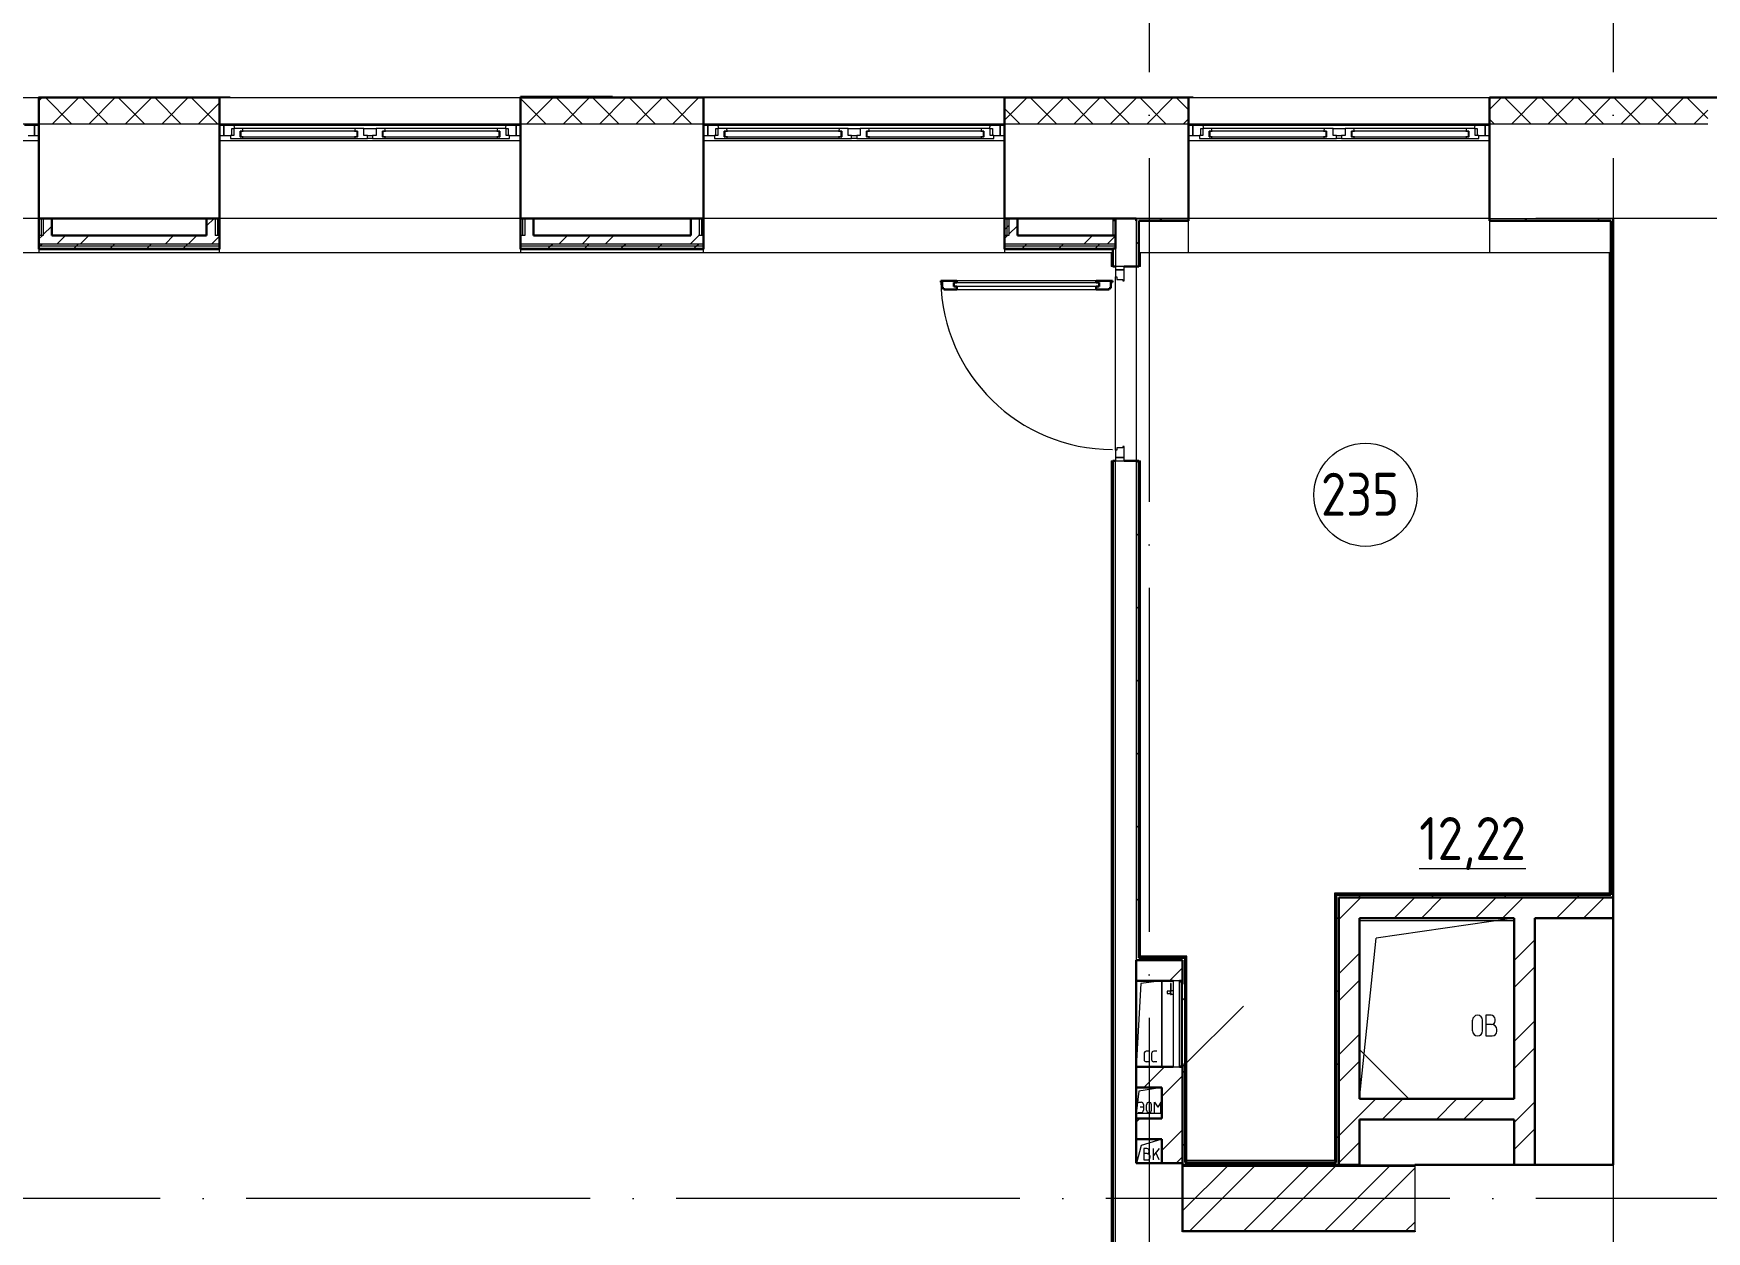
# Model space of a CAD drawing. Header units: millimetres. Extents: x -495897 to 1376592, y -28539 to 470976.
# Drawn here: x 151333 to 161062, y 382867 to 389835 of the extents above; entities that cross this region are included whole.
import ezdxf

# ---------------------------------------------------------------- set-up
doc = ezdxf.new("R2010")
doc.units = ezdxf.units.MM
doc.linetypes.add('ADSK_Линия сетки', pattern=[25, 20, -2.5, 0, -2.5])
for name, color, linetype, lineweight in [('_ Окна', 7, 'Continuous', 9), ('Двери', 252, 'Continuous', 9), ('Линии', 7, 'Continuous', 9), ('Марки помещений', 252, 'Continuous', 20), ('Оборудование', 8, 'Continuous', 18), ('Ограждение', 252, 'Continuous', 9), ('Окна', 252, 'Continuous', 9), ('Оси', 252, 'Continuous', 9), ('Перекрытие', 252, 'Continuous', 18), ('Стены внутренние', 7, 'Continuous', 18), ('Стены наружные', 7, 'Continuous', 18), ('Стены штриховка', 7, 'Continuous', 9)]:
    doc.layers.add(name, color=color, linetype=linetype, lineweight=lineweight)
doc.layers.add('Двери открывание', color=7, linetype='Continuous', lineweight=9, true_color=0xc0c0c0)
doc.styles.add('GOST Common_2', font='', dxfattribs={"width": 0.9, "height": 250})
doc.styles.get('GOST Common_2').set_extended_font_data('GOST type B')

# ---------------------------------------------------------------- blocks, each defined once
blk = doc.blocks.new('2 этаж')
at = {"color": 251, "lineweight": 18, "true_color": 0x636466}
for p, q in [((158527.9, 23910.5), (158501, 23425.7)), ((158651, 23925.7), (158527.9, 23910.5)), ((158651, 23925.7), (158651, 23425.7)), ((158547, 23503.3), (158547, 23468.6)), ((158579, 23516.6), (158560.3, 23516.6)), ((158579, 23455.3), (158560.3, 23455.3)), ((158590.4, 23503.3), (158590.4, 23468.6)), ((158622.4, 23516.6), (158603.8, 23516.6)), ((158622.4, 23455.3), (158603.8, 23455.3)), ((158516, 23283.7), (158501, 23155.7)), ((158651, 23305.7), (158516, 23283.7)), ((158651, 23155.7), (158501, 23155.7)), ((158512, 23220.3), (158530.3, 23220.3)), ((158512, 23160.3), (158530.3, 23160.3)), ((158525, 23194.2), (158543.3, 23194.2)), ((158543.3, 23207.2), (158543.3, 23173.3)), ((158561.6, 23174.6), (158561.6, 23205.9)), ((158590.3, 23174.6), (158590.3, 23205.9)), ((158608.5, 23221.6), (158626.8, 23191.6)), ((158608.5, 23160.3), (158608.5, 23221.6)), ((158645, 23221.6), (158626.8, 23191.6)), ((158645, 23160.3), (158645, 23221.6)), ((158530.6, 22969.1), (158503.6, 22865.7)), ((158651, 23005.7), (158530.6, 22969.1)), ((158563.2, 22951.2), (158546.6, 22951.2)), ((158546.6, 22951.2), (158546.6, 22884.5)), ((158565.1, 22921.5), (158546.6, 22921.5)), ((158546.6, 22884.5), (158566.9, 22884.5)), ((158576.2, 22932.6), (158576.2, 22938.2)), ((158581.8, 22899.3), (158581.8, 22904.9)), ((158635.5, 22951.2), (158602.1, 22911.4)), ((158602.1, 22884.5), (158602.1, 22951.2)), ((158635.5, 22884.5), (158615.5, 22927.3)), ((158921, 22850.7), (158921, 22855.7)), ((159271, 22855.7), (159271, 22850.7))]:
    blk.add_line(p, q, dxfattribs=at)
for centre, radius, start, end in [((158560.3, 23503.3), 13.3, 90, 180), ((158560.3, 23468.6), 13.3, 180, 270), ((158603.8, 23503.3), 13.3, 90, 180), ((158603.8, 23468.6), 13.3, 180, 270), ((158530.3, 23207.2), 13, 0, 90), ((158530.3, 23173.3), 13, 270, 0), ((158575.9, 23205.9), 14.3, 0, 180), ((158575.9, 23174.6), 14.3, 180, 0), ((158563.2, 22938.2), 13, 0, 90), ((158565.1, 22932.6), 11.1, 270, 0), ((158565.1, 22904.9), 16.7, 0, 90), ((158566.9, 22899.3), 14.8, 270, 0)]:
    blk.add_arc(centre, radius, start, end, dxfattribs=at)
at = {"layer": '_ Окна', "color": 251, "lineweight": 18, "true_color": 0x636466}
for p, q in [((152096, 28900.7), (152036.6, 28900.7)), ((152096, 28842.7), (152096, 28900.7)), ((153255.5, 28900.7), (153196, 28900.7)), ((153196, 28900.7), (153196, 28842.7)), ((153260, 28883.7), (153255.5, 28900.7)), ((154836.6, 28900.7), (154832, 28883.7)), ((154896, 28900.7), (154836.6, 28900.7)), ((154896, 28842.7), (154896, 28900.7)), ((156070.5, 28900.7), (156011, 28900.7)), ((156011, 28900.7), (156011, 28842.7)), ((156075, 28883.7), (156070.5, 28900.7)), ((157651.6, 28900.7), (157647, 28883.7)), ((157711, 28900.7), (157651.6, 28900.7)), ((157711, 28842.7), (157711, 28900.7)), ((158890.5, 28900.7), (158831, 28900.7)), ((158831, 28900.7), (158831, 28842.7)), ((158895, 28883.7), (158890.5, 28900.7)), ((160471.6, 28900.7), (160467, 28883.7)), ((160531, 28900.7), (160471.6, 28900.7)), ((160531, 28842.7), (160531, 28900.7)), ((152058, 28842.7), (152096, 28842.7)), ((153196, 28842.7), (153234, 28842.7)), ((153254, 28842.7), (153234, 28842.7)), ((153234, 28842.7), (153234, 28825.7)), ((153234, 28825.7), (153290, 28825.7)), ((153242, 28842.7), (153242, 28883.7)), ((153242, 28883.7), (153254, 28883.7)), ((153254, 28883.7), (153254, 28842.7)), ((153304.5, 28883.7), (153254, 28883.7)), ((153290, 28825.7), (153291, 28826.7)), ((153291, 28834.7), (153291, 28866.7)), ((153291, 28866.7), (153309, 28866.7)), ((153309, 28834.7), (153291, 28834.7)), ((153291, 28826.7), (153292, 28825.7)), ((153292, 28825.7), (153306.6, 28825.7)), ((153309, 28866.7), (153304.5, 28883.7)), ((153306.6, 28825.7), (153309, 28834.7)), ((153960.6, 28883.7), (153956, 28866.7)), ((153956, 28866.7), (153974, 28866.7)), ((153974, 28834.7), (153956, 28834.7)), ((153956, 28834.7), (153958.4, 28825.7)), ((153958.4, 28825.7), (153973, 28825.7)), ((154011, 28883.7), (153960.6, 28883.7)), ((153973, 28825.7), (153974, 28826.7)), ((153974, 28866.7), (153974, 28834.7)), ((153974, 28826.7), (153975, 28825.7)), ((153975, 28825.7), (154031, 28825.7)), ((154011, 28842.7), (154011, 28883.7)), ((154031, 28842.7), (154011, 28842.7)), ((154031, 28825.7), (154031, 28842.7)), ((154081, 28842.7), (154061, 28842.7)), ((154061, 28842.7), (154061, 28825.7)), ((154061, 28825.7), (154117, 28825.7)), ((154081, 28883.7), (154081, 28842.7)), ((154131.5, 28883.7), (154081, 28883.7)), ((154117, 28825.7), (154118, 28826.7)), ((154118, 28834.7), (154118, 28866.7)), ((154118, 28866.7), (154136, 28866.7)), ((154136, 28834.7), (154118, 28834.7)), ((154118, 28826.7), (154119, 28825.7)), ((154119, 28825.7), (154133.6, 28825.7)), ((154136, 28866.7), (154131.5, 28883.7)), ((154133.6, 28825.7), (154136, 28834.7)), ((154787.6, 28883.7), (154783, 28866.7)), ((154783, 28866.7), (154801, 28866.7)), ((154801, 28834.7), (154783, 28834.7)), ((154783, 28834.7), (154785.4, 28825.7)), ((154785.4, 28825.7), (154800, 28825.7)), ((154838, 28883.7), (154787.6, 28883.7)), ((154800, 28825.7), (154801, 28826.7)), ((154801, 28866.7), (154801, 28834.7)), ((154801, 28826.7), (154802, 28825.7)), ((154802, 28825.7), (154858, 28825.7)), ((154838, 28842.7), (154838, 28883.7)), ((154838, 28883.7), (154850, 28883.7)), ((154858, 28842.7), (154838, 28842.7)), ((154850, 28883.7), (154850, 28842.7)), ((154858, 28825.7), (154858, 28842.7)), ((154858, 28842.7), (154896, 28842.7)), ((156011, 28842.7), (156049, 28842.7)), ((156069, 28842.7), (156049, 28842.7)), ((156049, 28842.7), (156049, 28825.7)), ((156049, 28825.7), (156105, 28825.7)), ((156057, 28842.7), (156057, 28883.7)), ((156057, 28883.7), (156069, 28883.7)), ((156069, 28883.7), (156069, 28842.7)), ((156119.5, 28883.7), (156069, 28883.7)), ((156105, 28825.7), (156106, 28826.7)), ((156106, 28834.7), (156106, 28866.7)), ((156106, 28866.7), (156124, 28866.7)), ((156124, 28834.7), (156106, 28834.7)), ((156106, 28826.7), (156107, 28825.7)), ((156107, 28825.7), (156121.6, 28825.7)), ((156124, 28866.7), (156119.5, 28883.7)), ((156121.6, 28825.7), (156124, 28834.7)), ((156775.6, 28883.7), (156771, 28866.7)), ((156771, 28866.7), (156789, 28866.7)), ((156789, 28834.7), (156771, 28834.7)), ((156771, 28834.7), (156773.4, 28825.7)), ((156773.4, 28825.7), (156788, 28825.7)), ((156826, 28883.7), (156775.6, 28883.7)), ((156788, 28825.7), (156789, 28826.7)), ((156789, 28866.7), (156789, 28834.7)), ((156789, 28826.7), (156790, 28825.7)), ((156790, 28825.7), (156846, 28825.7)), ((156826, 28842.7), (156826, 28883.7)), ((156846, 28842.7), (156826, 28842.7)), ((156846, 28825.7), (156846, 28842.7)), ((156896, 28842.7), (156876, 28842.7)), ((156876, 28842.7), (156876, 28825.7)), ((156876, 28825.7), (156932, 28825.7)), ((156896, 28883.7), (156896, 28842.7)), ((156946.5, 28883.7), (156896, 28883.7)), ((156932, 28825.7), (156933, 28826.7)), ((156933, 28834.7), (156933, 28866.7)), ((156933, 28866.7), (156951, 28866.7)), ((156951, 28834.7), (156933, 28834.7)), ((156933, 28826.7), (156934, 28825.7)), ((156934, 28825.7), (156948.6, 28825.7)), ((156951, 28866.7), (156946.5, 28883.7)), ((156948.6, 28825.7), (156951, 28834.7)), ((157602.6, 28883.7), (157598, 28866.7)), ((157598, 28866.7), (157616, 28866.7)), ((157616, 28834.7), (157598, 28834.7)), ((157598, 28834.7), (157600.4, 28825.7)), ((157600.4, 28825.7), (157615, 28825.7)), ((157653, 28883.7), (157602.6, 28883.7)), ((157615, 28825.7), (157616, 28826.7)), ((157616, 28866.7), (157616, 28834.7)), ((157616, 28826.7), (157617, 28825.7)), ((157617, 28825.7), (157673, 28825.7)), ((157653, 28842.7), (157653, 28883.7)), ((157653, 28883.7), (157665, 28883.7)), ((157673, 28842.7), (157653, 28842.7)), ((157665, 28883.7), (157665, 28842.7)), ((157673, 28825.7), (157673, 28842.7)), ((157673, 28842.7), (157711, 28842.7)), ((158831, 28842.7), (158869, 28842.7)), ((158889, 28842.7), (158869, 28842.7)), ((158869, 28842.7), (158869, 28825.7)), ((158869, 28825.7), (158925, 28825.7)), ((158877, 28842.7), (158877, 28883.7)), ((158877, 28883.7), (158889, 28883.7)), ((158889, 28883.7), (158889, 28842.7)), ((158939.5, 28883.7), (158889, 28883.7)), ((158925, 28825.7), (158926, 28826.7)), ((158926, 28834.7), (158926, 28866.7)), ((158926, 28866.7), (158944, 28866.7)), ((158944, 28834.7), (158926, 28834.7)), ((158926, 28826.7), (158927, 28825.7)), ((158927, 28825.7), (158941.6, 28825.7)), ((158944, 28866.7), (158939.5, 28883.7)), ((158941.6, 28825.7), (158944, 28834.7)), ((159595.6, 28883.7), (159591, 28866.7)), ((159591, 28866.7), (159609, 28866.7)), ((159609, 28834.7), (159591, 28834.7)), ((159591, 28834.7), (159593.4, 28825.7)), ((159593.4, 28825.7), (159608, 28825.7)), ((159646, 28883.7), (159595.6, 28883.7)), ((159608, 28825.7), (159609, 28826.7)), ((159609, 28866.7), (159609, 28834.7)), ((159609, 28826.7), (159610, 28825.7)), ((159610, 28825.7), (159666, 28825.7)), ((159646, 28842.7), (159646, 28883.7)), ((159666, 28842.7), (159646, 28842.7)), ((159666, 28825.7), (159666, 28842.7)), ((159716, 28842.7), (159696, 28842.7)), ((159696, 28842.7), (159696, 28825.7)), ((159696, 28825.7), (159752, 28825.7)), ((159716, 28883.7), (159716, 28842.7)), ((159766.5, 28883.7), (159716, 28883.7)), ((159752, 28825.7), (159753, 28826.7)), ((159753, 28834.7), (159753, 28866.7)), ((159753, 28866.7), (159771, 28866.7)), ((159771, 28834.7), (159753, 28834.7)), ((159753, 28826.7), (159754, 28825.7)), ((159754, 28825.7), (159768.6, 28825.7)), ((159771, 28866.7), (159766.5, 28883.7)), ((159768.6, 28825.7), (159771, 28834.7)), ((160422.6, 28883.7), (160418, 28866.7)), ((160418, 28866.7), (160436, 28866.7)), ((160436, 28834.7), (160418, 28834.7)), ((160418, 28834.7), (160420.4, 28825.7)), ((160420.4, 28825.7), (160435, 28825.7)), ((160473, 28883.7), (160422.6, 28883.7)), ((160435, 28825.7), (160436, 28826.7)), ((160436, 28866.7), (160436, 28834.7)), ((160436, 28826.7), (160437, 28825.7)), ((160437, 28825.7), (160493, 28825.7)), ((160473, 28842.7), (160473, 28883.7)), ((160473, 28883.7), (160485, 28883.7)), ((160493, 28842.7), (160473, 28842.7)), ((160485, 28883.7), (160485, 28842.7)), ((160493, 28825.7), (160493, 28842.7)), ((160493, 28842.7), (160531, 28842.7))]:
    blk.add_line(p, q, dxfattribs=at)
at = {"layer": '_ Окна', "color": 251, "true_color": 0x636466}
for p, q in [((152121, 28900.7), (152096, 28900.7)), ((152096, 28900.7), (152096, 28842.7)), ((153196, 28900.7), (153171, 28900.7)), ((153196, 28842.7), (153196, 28900.7)), ((154921, 28900.7), (154896, 28900.7)), ((154896, 28900.7), (154896, 28842.7)), ((156011, 28900.7), (155986, 28900.7)), ((156011, 28842.7), (156011, 28900.7)), ((157736, 28900.7), (157711, 28900.7)), ((157711, 28900.7), (157711, 28842.7)), ((158831, 28900.7), (158806, 28900.7)), ((158831, 28842.7), (158831, 28900.7)), ((160556, 28900.7), (160531, 28900.7)), ((160531, 28900.7), (160531, 28842.7)), ((152096, 28842.7), (152121, 28842.7)), ((153171, 28842.7), (153196, 28842.7)), ((153294, 28866.7), (153291, 28866.7)), ((153291, 28866.7), (153291, 28834.7)), ((153291, 28834.7), (153294, 28834.7)), ((153971, 28866.7), (153294, 28866.7)), ((153294, 28866.7), (153294, 28834.7)), ((153294, 28834.7), (153294, 28866.7)), ((153294, 28834.7), (153971, 28834.7)), ((153971, 28834.7), (153971, 28866.7)), ((153971, 28866.7), (153971, 28834.7)), ((153974, 28866.7), (153971, 28866.7)), ((153971, 28834.7), (153974, 28834.7)), ((153974, 28834.7), (153974, 28866.7)), ((154121, 28866.7), (154118, 28866.7)), ((154118, 28866.7), (154118, 28834.7)), ((154118, 28834.7), (154121, 28834.7)), ((154798, 28866.7), (154121, 28866.7)), ((154121, 28866.7), (154121, 28834.7)), ((154121, 28834.7), (154121, 28866.7)), ((154121, 28834.7), (154798, 28834.7)), ((154798, 28834.7), (154798, 28866.7)), ((154798, 28866.7), (154798, 28834.7)), ((154801, 28866.7), (154798, 28866.7)), ((154798, 28834.7), (154801, 28834.7)), ((154801, 28834.7), (154801, 28866.7)), ((154896, 28842.7), (154921, 28842.7)), ((155986, 28842.7), (156011, 28842.7)), ((156109, 28866.7), (156106, 28866.7)), ((156106, 28866.7), (156106, 28834.7)), ((156106, 28834.7), (156109, 28834.7)), ((156786, 28866.7), (156109, 28866.7)), ((156109, 28866.7), (156109, 28834.7)), ((156109, 28834.7), (156109, 28866.7)), ((156109, 28834.7), (156786, 28834.7)), ((156786, 28834.7), (156786, 28866.7)), ((156786, 28866.7), (156786, 28834.7)), ((156789, 28866.7), (156786, 28866.7)), ((156786, 28834.7), (156789, 28834.7)), ((156789, 28834.7), (156789, 28866.7)), ((156936, 28866.7), (156933, 28866.7)), ((156933, 28866.7), (156933, 28834.7)), ((156933, 28834.7), (156936, 28834.7)), ((157613, 28866.7), (156936, 28866.7)), ((156936, 28866.7), (156936, 28834.7)), ((156936, 28834.7), (156936, 28866.7)), ((156936, 28834.7), (157613, 28834.7)), ((157613, 28834.7), (157613, 28866.7)), ((157613, 28866.7), (157613, 28834.7)), ((157616, 28866.7), (157613, 28866.7)), ((157613, 28834.7), (157616, 28834.7)), ((157616, 28834.7), (157616, 28866.7)), ((157711, 28842.7), (157736, 28842.7)), ((158806, 28842.7), (158831, 28842.7)), ((158929, 28866.7), (158926, 28866.7)), ((158926, 28866.7), (158926, 28834.7)), ((158926, 28834.7), (158929, 28834.7)), ((159606, 28866.7), (158929, 28866.7)), ((158929, 28866.7), (158929, 28834.7)), ((158929, 28834.7), (158929, 28866.7)), ((158929, 28834.7), (159606, 28834.7)), ((159606, 28834.7), (159606, 28866.7)), ((159606, 28866.7), (159606, 28834.7)), ((159609, 28866.7), (159606, 28866.7)), ((159606, 28834.7), (159609, 28834.7)), ((159609, 28834.7), (159609, 28866.7)), ((159756, 28866.7), (159753, 28866.7)), ((159753, 28866.7), (159753, 28834.7)), ((159753, 28834.7), (159756, 28834.7)), ((160433, 28866.7), (159756, 28866.7)), ((159756, 28866.7), (159756, 28834.7)), ((159756, 28834.7), (159756, 28866.7)), ((159756, 28834.7), (160433, 28834.7)), ((160433, 28834.7), (160433, 28866.7)), ((160433, 28866.7), (160433, 28834.7)), ((160436, 28866.7), (160433, 28866.7)), ((160433, 28834.7), (160436, 28834.7)), ((160436, 28834.7), (160436, 28866.7)), ((160531, 28842.7), (160556, 28842.7))]:
    blk.add_line(p, q, dxfattribs=at)
at = {"layer": 'Двери', "color": 251, "true_color": 0x636466}
for p, q in [((158431, 28080.7), (158381, 28080.7)), ((158381, 28080.7), (158381, 28060.7)), ((158381, 28060.7), (158431, 28060.7)), ((158431, 28060.7), (158381, 28060.7)), ((158381, 28060.7), (158381, 28019.7)), ((158381, 28019.7), (158389, 28019.7)), ((158389, 28019.7), (158389, 28005.7)), ((158431, 28060.7), (158431, 28080.7)), ((158431, 27996.7), (158431, 28060.7)), ((157441, 27987.7), (158287, 27987.7)), ((157441, 27963.7), (157441, 27987.7)), ((158287, 27963.7), (157441, 27963.7)), ((158269, 27996.7), (157459, 27996.7)), ((157459, 27946.7), (158269, 27946.7)), ((158287, 27987.7), (158287, 27963.7)), ((158389, 28005.7), (158423, 28005.7)), ((158423, 28005.7), (158423, 27996.7)), ((158423, 27996.7), (158431, 27996.7)), ((158381, 27011.7), (158381, 26970.7)), ((158389, 27011.7), (158381, 27011.7)), ((158431, 26970.7), (158381, 26970.7)), ((158381, 26970.7), (158381, 26950.7)), ((158381, 26970.7), (158431, 26970.7)), ((158381, 26950.7), (158431, 26950.7)), ((158423, 27025.7), (158389, 27025.7)), ((158389, 27025.7), (158389, 27011.7)), ((158431, 27034.7), (158423, 27034.7)), ((158423, 27034.7), (158423, 27025.7)), ((158431, 26970.7), (158431, 27034.7)), ((158431, 26950.7), (158431, 26970.7))]:
    blk.add_line(p, q, dxfattribs=at)
at = {"layer": 'Двери', "color": 251, "lineweight": 30, "true_color": 0x636466}
for p, q in [((157459, 27996.7), (157365, 27996.7)), ((157365, 27996.7), (157365, 27988.7)), ((157365, 27988.7), (157374, 27988.7)), ((157374, 27988.7), (157374, 27954.7)), ((157374, 27954.7), (157383, 27954.7)), ((157383, 27954.7), (157383, 27946.7)), ((157383, 27946.7), (157459, 27946.7)), ((157441, 27987.7), (157459, 27987.7)), ((157441, 27963.7), (157441, 27987.7)), ((157459, 27963.7), (157441, 27963.7)), ((157459, 27987.7), (157459, 27996.7)), ((157459, 27946.7), (157459, 27963.7)), ((158363, 27996.7), (158269, 27996.7)), ((158269, 27987.7), (158269, 27996.7)), ((158287, 27987.7), (158269, 27987.7)), ((158269, 27963.7), (158287, 27963.7)), ((158269, 27946.7), (158269, 27963.7)), ((158269, 27946.7), (158345, 27946.7)), ((158287, 27963.7), (158287, 27987.7)), ((158345, 27946.7), (158345, 27954.7)), ((158345, 27954.7), (158354, 27954.7)), ((158354, 27954.7), (158354, 27988.7)), ((158354, 27988.7), (158363, 27988.7)), ((158363, 27988.7), (158363, 27996.7))]:
    blk.add_line(p, q, dxfattribs=at)
at = {"layer": 'Двери открывание', "color": 251, "true_color": 0x636466}
blk.add_arc((158363, 28014.7), 998, 181.03345, 270, dxfattribs=at)
at = {"layer": 'Линии', "color": 251, "lineweight": 18, "ltscale": 100, "true_color": 0x636466}
for p, q in [((160699.4, 24290.7), (159897.6, 24174.1)), ((159799.4, 23240.7), (159897.6, 24174.1)), ((160457.6, 23634.7), (160457.6, 23697.3)), ((160515, 23634.7), (160515, 23697.3)), ((160565.1, 23726), (160535.1, 23726)), ((160535.1, 23726), (160535.1, 23606)), ((160568.4, 23672.7), (160535.1, 23672.7)), ((160588.4, 23692.7), (160588.4, 23702.7)), ((160598.4, 23632.7), (160598.4, 23642.7)), ((160535.1, 23606), (160571.8, 23606)), ((159391, 22850.7), (159391, 22855.7)), ((159799.4, 22855.7), (160121, 22855.7))]:
    blk.add_line(p, q, dxfattribs=at)
at = {"layer": 'Линии', "color": 251, "lineweight": 18, "true_color": 0x636466}
for centre, radius, start, end in [((160486.3, 23697.3), 28.7, 0, 180), ((160565.1, 23702.7), 23.3, 0, 90), ((160568.4, 23692.7), 20, 270, 0), ((160568.4, 23642.7), 30, 0, 90), ((160486.3, 23634.7), 28.7, 180, 0), ((160571.8, 23632.7), 26.7, 270, 0)]:
    blk.add_arc(centre, radius, start, end, dxfattribs=at)
at = {"layer": 'Марки помещений', "color": 251, "true_color": 0x636466}
blk.add_circle((159834.9, 26753.1), 300, dxfattribs=at)
at = {"layer": 'Оборудование', "color": 251, "true_color": 0x636466}
for p, q in [((158698.2, 23865.4), (158680.7, 23865.4)), ((158680.7, 23865.4), (158680.7, 23853.1)), ((158680.7, 23853.1), (158698.2, 23853.1)), ((158700.1, 23867.3), (158698.2, 23865.4)), ((158698.2, 23865.4), (158698.2, 23853.1)), ((158698.2, 23853.1), (158700.1, 23851.2)), ((158716, 23868.9), (158700.1, 23868.9)), ((158700.1, 23868.9), (158700.1, 23849.6)), ((158700.1, 23849.6), (158716, 23849.6)), ((158700.6, 23909.9), (158700.6, 23864.1)), ((158705.6, 23909.9), (158700.6, 23909.9)), ((158700.6, 23854.4), (158700.6, 23846.2)), ((158700.6, 23846.2), (158705.6, 23846.2)), ((158705.6, 23864.1), (158705.6, 23909.9)), ((158705.6, 23846.2), (158705.6, 23854.4)), ((158752.4, 23925.7), (158716, 23925.7)), ((158716, 23925.7), (158716, 23425.7)), ((158753.3, 23426.7), (158753.3, 23924.8)), ((158763.1, 23918.7), (158753.3, 23918.7)), ((158764, 23433.7), (158764, 23917.8)), ((158771, 23906.7), (158765.5, 23906.7)), ((158771, 23444.7), (158771, 23906.7)), ((158771, 23425.7), (159124.6, 23779.3)), ((160086, 23240.7), (159799.4, 23527.4)), ((158716, 23425.7), (158752.4, 23425.7)), ((158753.3, 23432.7), (158763.1, 23432.7)), ((158765.5, 23444.7), (158771, 23444.7))]:
    blk.add_line(p, q, dxfattribs=at)
for points, knots in [([(158753.3, 23924.8), (158753.3, 23924.9), (158753.3, 23925), (158753.2, 23925.2), (158753.2, 23925.3), (158753, 23925.5), (158752.9, 23925.6), (158752.6, 23925.7), (158752.5, 23925.7), (158752.4, 23925.7)], [0, 0, 0, 0, 0.166667, 0.25, 0.333333, 0.5, 0.666667, 0.833333, 1, 1, 1, 1]), ([(158764, 23917.8), (158764, 23917.9), (158764, 23918), (158763.9, 23918.2), (158763.9, 23918.3), (158763.8, 23918.4), (158763.7, 23918.5), (158763.5, 23918.6), (158763.3, 23918.7), (158763.1, 23918.7), (158763.1, 23918.7)], [0, 0, 0, 0, 0.166667, 0.25, 0.333333, 0.416667, 0.541667, 0.666667, 0.833333, 1, 1, 1, 1]), ([(158765.5, 23906.7), (158765.4, 23906.7), (158765.2, 23906.8), (158765, 23906.9), (158764.8, 23906.9), (158764.6, 23907.1), (158764.5, 23907.2), (158764.3, 23907.3), (158764.2, 23907.5), (158764.1, 23907.7), (158764, 23907.9), (158764, 23908.1), (158764, 23908.3)], [0, 0, 0, 0, 0.166667, 0.25, 0.333333, 0.416667, 0.5, 0.583333, 0.666667, 0.75, 0.833333, 1, 1, 1, 1]), ([(158752.4, 23425.7), (158752.5, 23425.7), (158752.6, 23425.8), (158752.9, 23425.9), (158753, 23426), (158753.2, 23426.2), (158753.2, 23426.3), (158753.3, 23426.5), (158753.3, 23426.6), (158753.3, 23426.7)], [-1, -1, -1, -1, -0.833333, -0.666667, -0.5, -0.333333, -0.25, -0.166667, 0, 0, 0, 0]), ([(158763.1, 23432.7), (158763.1, 23432.7), (158763.3, 23432.8), (158763.5, 23432.9), (158763.7, 23433), (158763.8, 23433.1), (158763.9, 23433.2), (158763.9, 23433.3), (158764, 23433.5), (158764, 23433.6), (158764, 23433.7)], [-1, -1, -1, -1, -0.833333, -0.666667, -0.541667, -0.416667, -0.333333, -0.25, -0.166667, 0, 0, 0, 0]), ([(158764, 23443.2), (158764, 23443.3), (158764, 23443.5), (158764.1, 23443.8), (158764.2, 23444), (158764.3, 23444.1), (158764.5, 23444.3), (158764.6, 23444.4), (158764.8, 23444.5), (158765, 23444.6), (158765.2, 23444.7), (158765.4, 23444.7), (158765.5, 23444.7)], [-1, -1, -1, -1, -0.833333, -0.75, -0.666667, -0.583333, -0.5, -0.416667, -0.333333, -0.25, -0.166667, 0, 0, 0, 0])]:
    blk.add_open_spline(points, degree=3, knots=knots, dxfattribs=at)
at = {"layer": 'Ограждение', "color": 251, "true_color": 0x636466}
for p, q in [((152121, 28810.7), (150371, 28810.7)), ((154921, 28810.7), (153171, 28810.7)), ((157736, 28810.7), (155986, 28810.7)), ((160556, 28810.7), (158806, 28810.7)), ((152121, 28360.7), (150371, 28360.7)), ((154921, 28360.7), (153171, 28360.7)), ((157736, 28360.7), (155986, 28360.7)), ((158366, 28360.7), (158366, 28260.7)), ((160556, 28360.7), (158806, 28360.7)), ((158806, 28160.7), (158806, 28345.7)), ((160556, 28345.7), (160556, 28160.7)), ((158366, 28160.7), (138751, 28160.7)), ((152121, 28160.7), (150371, 28160.7)), ((152121, 28180.7), (152121, 28160.7)), ((153171, 28160.7), (153171, 28180.7)), ((154921, 28160.7), (153171, 28160.7)), ((154921, 28180.7), (154921, 28160.7)), ((155986, 28160.7), (155986, 28180.7)), ((157736, 28160.7), (155986, 28160.7)), ((157736, 28180.7), (157736, 28160.7)), ((158356, 28160.7), (158356, 28080.7)), ((161261, 28160.7), (158516, 28160.7)), ((158526, 28080.7), (158526, 28160.7)), ((160556, 28160.7), (158806, 28160.7)), ((161251, 28160.7), (161251, 24435.7)), ((158366, 28080.7), (158356, 28080.7)), ((158526, 28080.7), (158516, 28080.7)), ((158356, 26950.7), (158366, 26950.7)), ((158356, 26950.7), (158356, 18390.7)), ((158516, 26950.7), (158526, 26950.7)), ((158526, 24070.7), (158526, 26950.7)), ((161251, 24435.7), (159654.4, 24435.7)), ((159654.4, 24435.7), (159664.4, 24425.7)), ((159654.4, 24435.7), (159654.4, 22880.7)), ((161251, 24435.7), (161261, 24425.7)), ((158516, 24060.7), (158526, 24070.7)), ((158796, 24070.7), (158526, 24070.7)), ((158796, 24070.7), (158786, 24060.7)), ((158796, 22880.7), (158796, 24070.7)), ((158796, 22880.7), (158786, 22870.7)), ((159654.4, 22880.7), (158796, 22880.7)), ((159654.4, 22880.7), (159664.4, 22870.7))]:
    blk.add_line(p, q, dxfattribs=at)
at = {"layer": 'Окна', "color": 251, "true_color": 0x636466}
for p, q in [((154836.6, 28900.7), (153255.5, 28900.7)), ((157651.6, 28900.7), (156070.5, 28900.7)), ((160471.6, 28900.7), (158890.5, 28900.7)), ((153290, 28825.7), (153292, 28825.7)), ((153960.6, 28883.7), (153304.5, 28883.7)), ((153306.6, 28825.7), (153958.4, 28825.7)), ((153973, 28825.7), (153975, 28825.7)), ((154011, 28883.7), (154081, 28883.7)), ((154031, 28842.7), (154061, 28842.7)), ((154061, 28825.7), (154031, 28825.7)), ((154117, 28825.7), (154119, 28825.7)), ((154787.6, 28883.7), (154131.5, 28883.7)), ((154133.6, 28825.7), (154785.4, 28825.7)), ((154800, 28825.7), (154802, 28825.7)), ((156105, 28825.7), (156107, 28825.7)), ((156775.6, 28883.7), (156119.5, 28883.7)), ((156121.6, 28825.7), (156773.4, 28825.7)), ((156788, 28825.7), (156790, 28825.7)), ((156826, 28883.7), (156896, 28883.7)), ((156846, 28842.7), (156876, 28842.7)), ((156876, 28825.7), (156846, 28825.7)), ((156932, 28825.7), (156934, 28825.7)), ((157602.6, 28883.7), (156946.5, 28883.7)), ((156948.6, 28825.7), (157600.4, 28825.7)), ((157615, 28825.7), (157617, 28825.7)), ((158925, 28825.7), (158927, 28825.7)), ((159595.6, 28883.7), (158939.5, 28883.7)), ((158941.6, 28825.7), (159593.4, 28825.7)), ((159608, 28825.7), (159610, 28825.7)), ((159646, 28883.7), (159716, 28883.7)), ((159666, 28842.7), (159696, 28842.7)), ((159696, 28825.7), (159666, 28825.7)), ((159752, 28825.7), (159754, 28825.7)), ((160422.6, 28883.7), (159766.5, 28883.7)), ((159768.6, 28825.7), (160420.4, 28825.7)), ((160435, 28825.7), (160437, 28825.7))]:
    blk.add_line(p, q, dxfattribs=at)
at = {"layer": 'Оси', "color": 251, "linetype": 'ADSK_Линия сетки', "ltscale": 100, "true_color": 0x636466}
for p, q in [((158576, 33711.4), (158576, 16056.5)), ((161276, 33711.4), (161276, 16056.5)), ((165326, 28360.7), (93603.7, 28360.7)), ((165326, 22660.7), (93565.9, 22660.7))]:
    blk.add_line(p, q, dxfattribs=at)
at = {"layer": 'Перекрытие', "color": 251, "ltscale": 100, "true_color": 0x636466}
blk.add_line((158651, 23155.7), (158501, 23155.7), dxfattribs=at)
at = {"layer": 'Стены внутренние', "color": 251, "true_color": 0x636466}
for p, q in [((150371, 29062.7), (152121, 29062.7)), ((153171, 29062.7), (154921, 29062.7)), ((155986, 29062.7), (157736, 29062.7)), ((158806, 29062.7), (160556, 29062.7)), ((137721, 28910.7), (161826, 28910.7)), ((158501, 28360.7), (158806, 28360.7)), ((158501, 28345.7), (158501, 24045.7)), ((160556, 28360.7), (161276, 28360.7)), ((158381, 28185.7), (158381, 28080.7)), ((158381, 27011.7), (158381, 28019.7)), ((159799.4, 22855.7), (160121, 22855.7)), ((160121, 22850.7), (160121, 22470.7))]:
    blk.add_line(p, q, dxfattribs=at)
at = {"layer": 'Стены внутренние', "color": 251, "lineweight": 30, "true_color": 0x636466}
for p, q in [((152121, 28360.7), (152121, 29062.7)), ((152121, 29062.7), (153171, 29062.7)), ((153171, 28360.7), (153171, 29062.7)), ((154921, 28360.7), (154921, 29062.7)), ((154921, 29062.7), (155986, 29062.7)), ((155986, 28360.7), (155986, 29062.7)), ((157736, 28360.7), (157736, 29062.7)), ((157736, 29062.7), (158806, 29062.7)), ((158806, 28360.7), (158806, 29062.7)), ((160556, 28360.7), (160556, 29062.7)), ((161978, 29062.7), (160556, 29062.7)), ((153096, 28360.7), (152196, 28360.7)), ((155911, 28360.7), (154996, 28360.7)), ((158501, 28360.7), (157811, 28360.7)), ((158381, 28360.7), (158381, 28260.7)), ((158501, 28360.7), (158501, 28345.7)), ((158501, 28080.7), (158431, 28080.7)), ((158501, 26950.7), (158431, 26950.7)), ((161276, 22855.7), (161276, 24410.7)), ((158501, 23425.7), (158501, 23925.7)), ((158501, 23125.7), (158501, 23305.7)), ((158501, 22865.7), (158501, 23005.7)), ((158501, 22865.7), (158771, 22865.7)), ((158771, 22855.7), (158771, 22465.7)), ((160121, 22855.7), (160699.4, 22855.7)), ((160121, 22855.7), (160121, 22850.7)), ((160819.4, 22855.7), (161276, 22855.7)), ((160121, 22470.7), (160121, 22465.7))]:
    blk.add_line(p, q, dxfattribs=at)
at = {"layer": 'Стены внутренние', "color": 251, "linetype": 'Continuous', "lineweight": 9, "true_color": 0x636466}
for p, q in [((152121, 29032.5), (152123, 29032.5)), ((152123, 29045.3), (152138.4, 29060.7)), ((152310.1, 28910.7), (152160.1, 29060.7)), ((152200.6, 28910.7), (152350.6, 29060.7)), ((152270.2, 29062.7), (152269.1, 29060.7)), ((152361.6, 29060.7), (152360.5, 29062.7)), ((152522.2, 28910.7), (152372.2, 29060.7)), ((152412.7, 28910.7), (152562.7, 29060.7)), ((152734.4, 28910.7), (152584.4, 29060.7)), ((152624.8, 28910.7), (152774.8, 29060.7)), ((152946.5, 28910.7), (152796.5, 29060.7)), ((152837, 28910.7), (152987, 29060.7)), ((153158.6, 28910.7), (153008.6, 29060.7)), ((153049.1, 28910.7), (153169, 29030.7)), ((155067.8, 28910.7), (154923, 29055.6)), ((154958.3, 28910.7), (155108.3, 29060.7)), ((155280, 28910.7), (155130, 29060.7)), ((155170.4, 28910.7), (155320.4, 29060.7)), ((155177.2, 29060.7), (155176.1, 29062.7)), ((155492.1, 28910.7), (155342.1, 29060.7)), ((155382.6, 28910.7), (155532.6, 29060.7)), ((155704.2, 28910.7), (155554.2, 29060.7)), ((155594.7, 28910.7), (155744.7, 29060.7)), ((155916.3, 28910.7), (155766.3, 29060.7)), ((155806.8, 28910.7), (155956.8, 29060.7)), ((155984, 29055.2), (155978.5, 29060.7)), ((157736, 28930.7), (157866, 29060.7)), ((157825.5, 28910.7), (157738, 28998.3)), ((157784.2, 29062.7), (157783, 29060.7)), ((158037.7, 28910.7), (157887.7, 29060.7)), ((157928.1, 28910.7), (158078.1, 29060.7)), ((158249.8, 28910.7), (158099.8, 29060.7)), ((158140.3, 28910.7), (158290.3, 29060.7)), ((158461.9, 28910.7), (158311.9, 29060.7)), ((158352.4, 28910.7), (158502.4, 29060.7)), ((158674.1, 28910.7), (158524.1, 29060.7)), ((158564.5, 28910.7), (158714.5, 29060.7)), ((158605.4, 29062.7), (158604.2, 29060.7)), ((158804, 28992.9), (158736.2, 29060.7)), ((158804, 29032.5), (158806, 29032.5)), ((160556, 29032.5), (160558, 29032.5)), ((160558, 28995), (160623.7, 29060.7)), ((160599.8, 29062.7), (160598.6, 29060.7)), ((160795.4, 28910.7), (160645.4, 29060.7)), ((160685.9, 28910.7), (160835.9, 29060.7)), ((161007.5, 28910.7), (160857.5, 29060.7)), ((160898, 28910.7), (161048, 29060.7)), ((161219.6, 28910.7), (161069.6, 29060.7)), ((161110.1, 28910.7), (161260.1, 29060.7)), ((161431.8, 28910.7), (161281.8, 29060.7)), ((161322.3, 28910.7), (161472.3, 29060.7)), ((161421, 29062.7), (161419.9, 29060.7)), ((161643.9, 28910.7), (161493.9, 29060.7)), ((161534.4, 28910.7), (161684.4, 29060.7)), ((161655.6, 29062.7), (161654.5, 29060.7)), ((161826, 28940.8), (161706, 29060.7)), ((158776.7, 28910.7), (158806, 28940.1)), ((160583.3, 28910.7), (160556, 28938)), ((161746.5, 28910.7), (161826, 28990.2))]:
    blk.add_line(p, q, dxfattribs=at)
at = {"layer": 'Стены наружные', "color": 251, "true_color": 0x636466}
for p, q in [((152121, 29067.7), (153231, 29067.7)), ((152121, 29062.7), (152121, 29067.7)), ((152676, 29062.7), (152676, 29067.7)), ((153231, 29067.7), (153231, 29062.7)), ((155456, 29067.7), (158831, 29067.7)), ((158281, 29062.7), (158281, 29067.7)), ((158831, 29067.7), (158831, 29062.7)), ((158373.5, 28345.7), (158366, 28345.7)), ((158373.5, 28360.7), (158373.5, 28345.7)), ((158381, 18390.7), (158381, 26950.7)), ((160699.4, 24275.7), (159799.4, 24275.7)), ((158651, 23425.7), (158651, 23925.7))]:
    blk.add_line(p, q, dxfattribs=at)
at = {"layer": 'Стены наружные', "color": 251, "lineweight": 30, "true_color": 0x636466}
for p, q in [((154921, 29067.7), (155456, 29067.7)), ((154921, 29067.7), (154921, 29062.7)), ((155456, 29067.7), (155456, 29062.7)), ((152121, 28185.7), (152121, 28360.7)), ((152196, 28360.7), (152121, 28360.7)), ((152196, 28360.7), (152196, 28260.7)), ((153096, 28260.7), (153096, 28360.7)), ((153171, 28360.7), (153096, 28360.7)), ((153171, 28360.7), (153171, 28185.7)), ((154921, 28185.7), (154921, 28360.7)), ((154996, 28360.7), (154921, 28360.7)), ((154996, 28360.7), (154996, 28260.7)), ((155911, 28260.7), (155911, 28360.7)), ((155986, 28360.7), (155911, 28360.7)), ((155986, 28360.7), (155986, 28185.7)), ((157736, 28185.7), (157736, 28360.7)), ((157811, 28360.7), (157736, 28360.7)), ((157811, 28360.7), (157811, 28260.7)), ((158516, 28345.7), (158806, 28345.7)), ((158516, 28080.7), (158516, 28345.7)), ((158806, 28345.7), (158806, 28360.7)), ((160556, 28345.7), (160556, 28360.7)), ((161261, 28345.7), (160556, 28345.7)), ((161261, 24425.7), (161261, 28345.7)), ((161276, 28360.7), (161276, 24410.7)), ((152196, 28260.7), (153096, 28260.7)), ((154996, 28260.7), (155911, 28260.7)), ((157811, 28260.7), (158381, 28260.7)), ((158381, 28185.7), (158381, 28260.7)), ((152121, 28180.7), (152121, 28185.7)), ((152121, 28180.7), (153171, 28180.7)), ((153171, 28180.7), (153171, 28185.7)), ((154921, 28180.7), (154921, 28185.7)), ((154921, 28180.7), (155986, 28180.7)), ((155986, 28180.7), (155986, 28185.7)), ((157736, 28180.7), (157736, 28185.7)), ((158366, 28180.7), (157736, 28180.7)), ((158366, 28185.7), (158381, 28185.7)), ((158381, 28185.7), (158366, 28185.7)), ((158366, 28180.7), (158366, 28080.7)), ((158366, 28080.7), (158381, 28080.7)), ((158516, 28080.7), (158501, 28080.7)), ((158366, 26950.7), (158366, 18390.7)), ((158366, 26950.7), (158381, 26950.7)), ((158516, 26950.7), (158501, 26950.7)), ((158516, 24060.7), (158516, 26950.7)), ((159664.4, 24425.7), (161261, 24425.7)), ((159664.4, 22870.7), (159664.4, 24425.7)), ((159679.4, 22855.7), (159679.4, 24410.7)), ((161276, 24410.7), (159679.4, 24410.7)), ((161276, 24290.7), (161276, 24410.7)), ((159799.4, 24290.7), (159799.4, 23240.7)), ((160699.4, 24290.7), (159799.4, 24290.7)), ((160699.4, 23240.7), (160699.4, 24290.7)), ((161276, 24290.7), (160819.4, 24290.7)), ((160819.4, 24290.7), (160819.4, 22855.7)), ((158771, 24045.7), (158501, 24045.7)), ((158501, 24045.7), (158501, 23925.7)), ((158516, 24060.7), (158786, 24060.7)), ((158771, 24045.7), (158771, 23906.7)), ((158786, 24060.7), (158786, 22870.7)), ((158716, 23925.7), (158501, 23925.7)), ((158771, 23925.7), (158752.6, 23925.7)), ((158501, 23425.7), (158716, 23425.7)), ((158501, 23425.7), (158501, 23305.7)), ((158771, 23425.7), (158752.6, 23425.7)), ((158771, 22855.7), (158771, 23444.7)), ((158651, 23305.7), (158501, 23305.7)), ((158651, 23125.7), (158651, 23305.7)), ((159799.4, 23240.7), (160699.4, 23240.7)), ((158501, 23125.7), (158651, 23125.7)), ((158501, 23125.7), (158501, 23005.7)), ((159799.4, 23120.7), (159799.4, 22855.7)), ((160699.4, 23120.7), (159799.4, 23120.7)), ((160699.4, 22855.7), (160699.4, 23120.7)), ((158651, 23005.7), (158501, 23005.7)), ((158651, 22865.7), (158651, 23005.7)), ((158786, 22870.7), (159664.4, 22870.7)), ((159799.4, 22855.7), (158771, 22855.7)), ((158771, 22850.7), (160121, 22850.7)), ((160699.4, 22855.7), (160819.4, 22855.7)), ((158771, 22470.7), (160121, 22470.7))]:
    blk.add_line(p, q, dxfattribs=at)
at = {"layer": 'Стены наружные', "color": 251, "linetype": 'Continuous', "lineweight": 9, "true_color": 0x636466}
for p, q in [((155088.7, 29067.7), (155087.9, 29066.3)), ((155176.1, 29062.7), (155173.2, 29067.7)), ((152146, 28266), (152196, 28316)), ((153096, 28317.7), (153139, 28360.7)), ((157748.5, 28306.8), (157761, 28319.3)), ((157761, 28267.9), (157811, 28317.9)), ((158635.9, 28345.7), (158650.9, 28360.7)), ((160757.3, 28345.7), (160772.3, 28360.7)), ((161181.5, 28345.7), (161196.5, 28360.7)), ((152121, 28241), (152140.8, 28260.7)), ((152225.7, 28210.7), (152275.7, 28260.7)), ((152360.6, 28210.7), (152410.6, 28260.7)), ((152854.1, 28210.7), (152904.1, 28260.7)), ((152989, 28210.7), (153039, 28260.7)), ((153124, 28210.7), (153171, 28257.8)), ((154944.7, 28260.7), (154946, 28262.1)), ((155144.1, 28210.7), (155194.1, 28260.7)), ((155279, 28210.7), (155329, 28260.7)), ((155413.9, 28210.7), (155463.9, 28260.7)), ((155907.4, 28210.7), (155957.4, 28260.7)), ((155957.4, 28260.7), (155961, 28264.4)), ((157736, 28294.3), (157748.5, 28306.8)), ((157736, 28242.9), (157753.9, 28260.7)), ((158197.3, 28210.7), (158247.3, 28260.7)), ((158332.3, 28210.7), (158381, 28259.5)), ((158501, 28210.8), (158516, 28225.8)), ((152121, 28194.8), (152124.5, 28198.2)), ((152124.5, 28198.2), (152137, 28210.7)), ((152324.1, 28185.7), (152336.6, 28198.2)), ((152336.6, 28198.2), (152349.1, 28210.7)), ((152531.2, 28180.7), (152536.2, 28185.7)), ((152536.2, 28185.7), (152548.7, 28198.2)), ((152548.7, 28198.2), (152561.2, 28210.7)), ((152748.4, 28185.7), (152760.9, 28198.2)), ((152760.9, 28198.2), (152773.4, 28210.7)), ((152955.5, 28180.7), (152960.5, 28185.7)), ((152960.5, 28185.7), (152973, 28198.2)), ((152973, 28198.2), (152985.5, 28210.7)), ((155076.8, 28180.7), (155081.8, 28185.7)), ((155081.8, 28185.7), (155094.3, 28198.2)), ((155094.3, 28198.2), (155106.8, 28210.7)), ((155294, 28185.7), (155306.5, 28198.2)), ((155306.5, 28198.2), (155319, 28210.7)), ((155501.1, 28180.7), (155506.1, 28185.7)), ((155506.1, 28185.7), (155518.6, 28198.2)), ((155518.6, 28198.2), (155531.1, 28210.7)), ((155718.2, 28185.7), (155730.7, 28198.2)), ((155730.7, 28198.2), (155743.2, 28210.7)), ((155925.3, 28180.7), (155930.3, 28185.7)), ((155930.3, 28185.7), (155942.8, 28198.2)), ((155942.8, 28198.2), (155955.3, 28210.7)), ((157839.5, 28185.7), (157852, 28198.2)), ((157852, 28198.2), (157864.5, 28210.7)), ((158046.7, 28180.7), (158051.7, 28185.7)), ((158051.7, 28185.7), (158064.2, 28198.2)), ((158064.2, 28198.2), (158076.7, 28210.7)), ((158263.8, 28185.7), (158276.3, 28198.2)), ((158276.3, 28198.2), (158288.8, 28210.7)), ((161261, 28001), (161276, 28016)), ((161261, 27576.7), (161276, 27591.7)), ((161261, 27152.4), (161276, 27167.4)), ((158501, 26938), (158513.7, 26950.7)), ((161261, 26728.2), (161276, 26743.2)), ((158501, 26513.8), (158516, 26528.8)), ((161261, 26303.9), (161276, 26318.9)), ((158501, 26089.5), (158516, 26104.5)), ((161261, 25879.7), (161276, 25894.7)), ((158501, 25665.2), (158516, 25680.2)), ((161261, 25455.4), (161276, 25470.4)), ((158501, 25241), (158516, 25256)), ((161261, 25031.1), (161276, 25046.1)), ((158501, 24816.7), (158516, 24831.7)), ((161261, 24606.9), (161276, 24621.9)), ((159792.1, 24410.7), (159807.1, 24425.7)), ((160216.4, 24410.7), (160231.4, 24425.7)), ((160640.6, 24410.7), (160655.6, 24425.7)), ((161064.9, 24410.7), (161079.9, 24425.7)), ((158501, 24392.4), (158516, 24407.4)), ((159688.2, 24290.7), (159808.2, 24410.7)), ((160002.5, 24290.7), (160122.5, 24410.7)), ((160159.7, 24290.7), (160279.7, 24410.7)), ((160474, 24290.7), (160594, 24410.7)), ((160631.1, 24290.7), (160751.1, 24410.7)), ((160945.4, 24290.7), (161065.4, 24410.7)), ((161102.6, 24290.7), (161222.6, 24410.7)), ((159664.4, 24283), (159679.4, 24298)), ((159679.4, 24282), (159688.2, 24290.7)), ((160699.4, 24044.7), (160819.4, 24164.7)), ((158578.6, 24045.7), (158593.6, 24060.7)), ((159679.4, 23967.6), (159799.4, 24087.6)), ((158694.6, 23925.7), (158771, 24002.2)), ((160699.4, 23887.6), (160819.4, 24007.6)), ((159664.4, 23858.8), (159679.4, 23873.8)), ((159679.4, 23810.5), (159799.4, 23930.5)), ((158771, 23813.9), (158786, 23828.9)), ((160699.4, 23573.3), (160819.4, 23693.3)), ((159679.4, 23496.2), (159799.4, 23616.2)), ((159664.4, 23434.5), (159679.4, 23449.5)), ((159679.4, 23339), (159799.4, 23459)), ((160699.4, 23416.1), (160819.4, 23536.1)), ((158546, 23305.7), (158651, 23410.7)), ((158651, 23410.7), (158666, 23425.7)), ((158651, 23253.6), (158771, 23373.6)), ((158771, 23389.7), (158786, 23404.7)), ((159799.4, 23144.7), (159895.4, 23240.7)), ((159932.6, 23120.7), (160052.6, 23240.7)), ((160246.9, 23120.7), (160366.9, 23240.7)), ((160404, 23120.7), (160524, 23240.7)), ((160699.4, 23101.8), (160819.4, 23221.8)), ((158501, 23103.6), (158523.2, 23125.7)), ((158651, 22939.3), (158771, 23059.3)), ((159679.4, 23024.7), (159799.4, 23144.7)), ((160699.4, 22944.6), (160819.4, 23064.6)), ((158771, 22965.4), (158786, 22980.4)), ((159664.4, 23010.2), (159679.4, 23025.2)), ((159679.4, 22867.6), (159799.4, 22987.6)), ((158734.7, 22865.7), (158771, 22902.1)), ((159085.6, 22855.7), (159100.6, 22870.7)), ((159509.9, 22855.7), (159524.9, 22870.7)), ((158771, 22587.8), (159034, 22850.7)), ((158811.1, 22470.7), (159191.1, 22850.7)), ((159125.4, 22470.7), (159505.4, 22850.7)), ((159282.6, 22470.7), (159662.6, 22850.7)), ((159596.9, 22470.7), (159976.9, 22850.7)), ((159754, 22470.7), (160121, 22837.7)), ((160068.4, 22470.7), (160121, 22523.4))]:
    blk.add_line(p, q, dxfattribs=at)
at = {"layer": 'Стены штриховка', "color": 251, "true_color": 0x636466}
for p, q in [((152123, 28986.7), (152123, 29060.7)), ((152123, 29060.7), (153169, 29060.7)), ((153169, 29060.7), (153169, 28986.7)), ((154923, 28986.7), (154923, 29060.7)), ((154923, 29060.7), (155984, 29060.7)), ((155984, 29060.7), (155984, 28986.7)), ((157738, 28986.7), (157738, 29060.7)), ((157738, 29060.7), (158804, 29060.7)), ((158804, 29060.7), (158804, 28986.7)), ((160558, 28986.7), (160558, 29060.7)), ((160558, 29060.7), (161978, 29060.7)), ((152121, 28986.7), (152123, 28986.7)), ((153169, 28986.7), (153171, 28986.7)), ((154921, 28986.7), (154923, 28986.7)), ((155984, 28986.7), (155986, 28986.7)), ((157736, 28986.7), (157738, 28986.7)), ((158804, 28986.7), (158806, 28986.7)), ((160556, 28986.7), (160558, 28986.7)), ((152133.5, 28360.7), (152133.5, 28260.7)), ((152146, 28360.7), (152146, 28260.7)), ((153146, 28360.7), (153146, 28260.7)), ((153158.5, 28360.7), (153158.5, 28260.7)), ((154933.5, 28360.7), (154933.5, 28260.7)), ((154946, 28360.7), (154946, 28260.7)), ((155961, 28360.7), (155961, 28260.7)), ((155973.5, 28360.7), (155973.5, 28260.7)), ((157748.5, 28360.7), (157748.5, 28260.7)), ((157761, 28360.7), (157761, 28260.7)), ((152146, 28260.7), (152121, 28260.7)), ((153171, 28260.7), (153146, 28260.7)), ((154946, 28260.7), (154921, 28260.7)), ((155986, 28260.7), (155961, 28260.7)), ((157761, 28260.7), (157736, 28260.7)), ((153171, 28210.7), (152121, 28210.7)), ((153171, 28198.2), (152121, 28198.2)), ((153171, 28185.7), (152121, 28185.7)), ((152121, 28185.7), (153171, 28185.7)), ((155986, 28210.7), (154921, 28210.7)), ((155986, 28198.2), (154921, 28198.2)), ((155986, 28185.7), (154921, 28185.7)), ((154921, 28185.7), (155986, 28185.7)), ((158381, 28210.7), (157736, 28210.7)), ((158381, 28198.2), (157736, 28198.2)), ((158366, 28185.7), (157736, 28185.7)), ((157736, 28185.7), (158366, 28185.7)), ((158366, 28180.7), (158366, 28185.7))]:
    blk.add_line(p, q, dxfattribs=at)
at = {"layer": 'Марки помещений', "color": 251, "true_color": 0x636466, "style": 'GOST Common_2', "width": 0.9}
for s, p in [('235', (159576.1, 26630.9)), ('%%U12,22', (160147.2, 24628.8))]:
    blk.add_text(s, height=250, dxfattribs=at).set_placement(p)

msp = doc.modelspace()

# ---------------------------------------------------------------- block references
msp.add_blockref('2 этаж', (-756.474, 360398.765))

doc.saveas('drawing.dxf')
